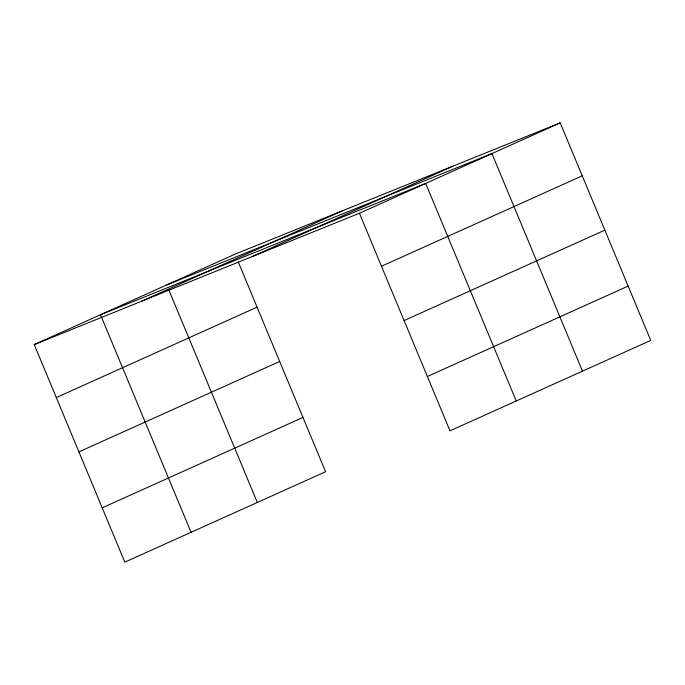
<?xml version="1.0" encoding="UTF-8"?>
<svg xmlns="http://www.w3.org/2000/svg" width="685" height="685" viewBox="0 0 685 685"><rect width="100%" height="100%" fill="white"/><g stroke="black" fill="none" stroke-linecap="round" stroke-linejoin="round"><path stroke-width="1.03" d="M238.286 262.03L325.58 471.734L124.807 562.145L34.25 344.589L235.015 254.178L560.193 122.855L650.75 340.411L449.985 430.822L359.419 213.266L560.193 122.855M141.555 301.254L342.329 210.843M252.114 256.601L452.888 166.19M56.298 397.565L257.072 307.154M381.476 266.242L582.241 175.831M78.912 451.877L279.677 361.466M404.082 320.554L604.846 230.143M102.202 507.833L302.967 417.422M427.371 376.51L628.145 286.099M166.755 284.917L491.933 153.594L582.49 371.15M34.25 344.589L359.419 213.266M516.233 400.982L425.676 183.434L100.507 314.757L191.064 532.313M168.801 289.824L257.32 502.473"/></g></svg>
